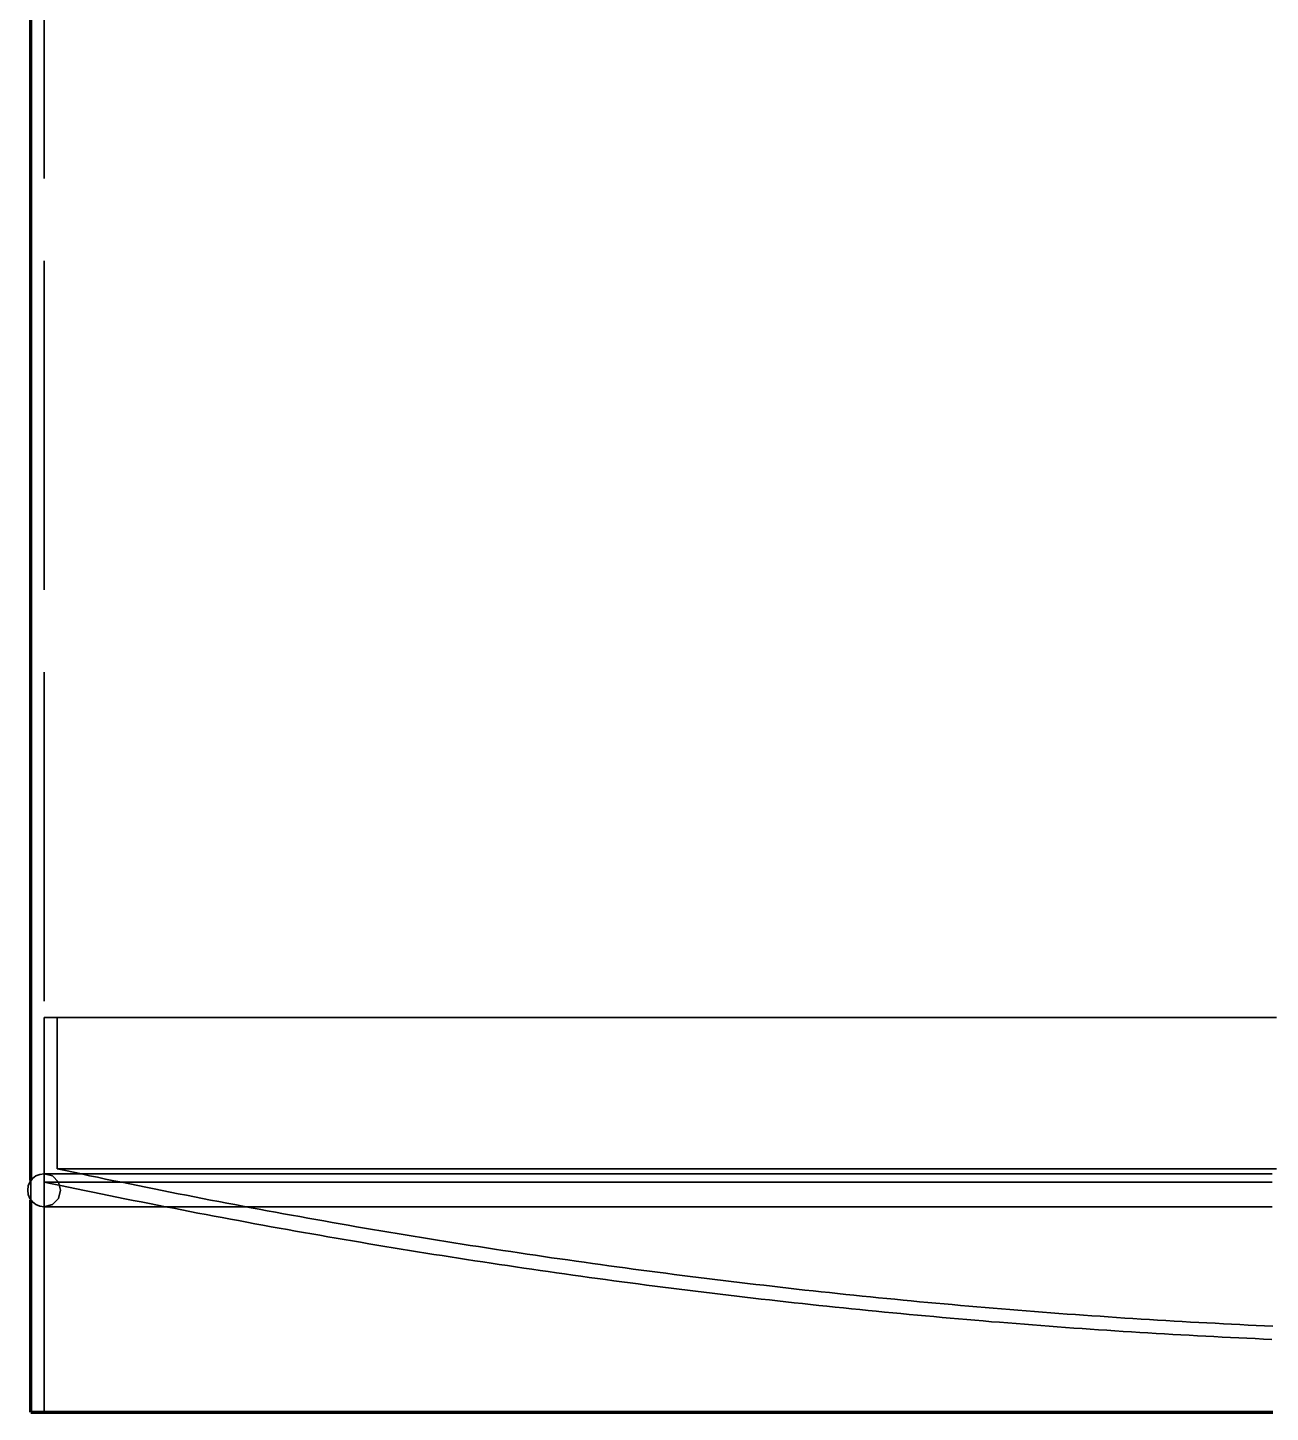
# Model space of a CAD drawing. Header units: millimetres. Extents: x 0 to 2208, y 0 to 420.
# Drawn here: x 169.79 to 184.89, y 123.34 to 140.17 of the extents above; entities that cross this region are included whole.
import ezdxf

# ---------------------------------------------------------------- set-up
doc = ezdxf.new("R2010")
doc.units = ezdxf.units.MM
doc.linetypes.add('IRAM-E-TRAZOS', pattern=[5, 4, -1])
doc.layers.add('01-VISIBLE', color=7, linetype='CONTINUOUS', lineweight=70)
doc.layers.add('02-OCULTA', color=4, linetype='IRAM-E-TRAZOS', lineweight=35)

msp = doc.modelspace()

# ---------------------------------------------------------------- linework, layer by layer
at = {"layer": '01-VISIBLE'}
for p, q in [((169.827, 126.155), (169.827, 149.985)), ((169.827, 123.335), (169.827, 125.915))]:
    msp.add_line(p, q, dxfattribs=at)
msp.add_lwpolyline([(169.827, 123.335), (169.927, 123.335), (170.027, 123.335), (170.127, 123.335), (170.227, 123.335), (170.327, 123.335), (170.427, 123.335), (170.527, 123.335), (170.627, 123.335), (170.727, 123.335), (170.827, 123.335), (170.927, 123.335), (171.027, 123.335), (171.127, 123.335), (171.227, 123.335), (171.327, 123.335), (171.427, 123.335), (171.527, 123.335), (171.627, 123.335), (171.727, 123.335), (171.827, 123.335), (171.927, 123.335), (172.027, 123.335), (172.127, 123.335), (172.227, 123.335), (172.327, 123.335), (172.427, 123.335), (172.527, 123.335), (172.627, 123.335), (172.727, 123.335), (172.827, 123.335), (172.927, 123.335), (173.027, 123.335), (173.127, 123.335), (173.227, 123.335), (173.327, 123.335), (173.427, 123.335), (173.527, 123.335), (173.627, 123.335), (173.727, 123.335), (173.827, 123.335), (173.927, 123.335), (174.027, 123.335), (174.127, 123.335), (174.227, 123.335), (174.327, 123.335), (174.427, 123.335), (174.527, 123.335), (174.627, 123.335), (174.727, 123.335), (174.827, 123.335), (174.927, 123.335), (175.027, 123.335), (175.127, 123.335), (175.227, 123.335), (175.327, 123.335), (175.427, 123.335), (175.527, 123.335), (175.627, 123.335), (175.727, 123.335), (175.827, 123.335), (175.927, 123.335), (176.027, 123.335), (176.127, 123.335), (176.227, 123.335), (176.327, 123.335), (176.427, 123.335), (176.527, 123.335), (176.627, 123.335), (176.727, 123.335), (176.827, 123.335), (176.927, 123.335), (177.027, 123.335), (177.127, 123.335), (177.227, 123.335), (177.327, 123.335), (177.427, 123.335), (177.527, 123.335), (177.627, 123.335), (177.727, 123.335), (177.827, 123.335), (177.927, 123.335), (178.027, 123.335), (178.127, 123.335), (178.227, 123.335), (178.327, 123.335), (178.427, 123.335), (178.527, 123.335), (178.627, 123.335), (178.727, 123.335), (178.827, 123.335), (178.927, 123.335), (179.027, 123.335), (179.127, 123.335), (179.227, 123.335), (179.327, 123.335), (179.427, 123.335), (179.527, 123.335), (179.627, 123.335), (179.727, 123.335), (179.827, 123.335), (179.927, 123.335), (180.027, 123.335), (180.127, 123.335), (180.227, 123.335), (180.327, 123.335), (180.427, 123.335), (180.527, 123.335), (180.627, 123.335), (180.727, 123.335), (180.827, 123.335), (180.927, 123.335), (181.027, 123.335), (181.127, 123.335), (181.227, 123.335), (181.327, 123.335), (181.427, 123.335), (181.527, 123.335), (181.627, 123.335), (181.727, 123.335), (181.827, 123.335), (181.927, 123.335), (182.027, 123.335), (182.127, 123.335), (182.227, 123.335), (182.327, 123.335), (182.427, 123.335), (182.527, 123.335), (182.627, 123.335), (182.727, 123.335), (182.827, 123.335), (182.927, 123.335), (183.027, 123.335), (183.127, 123.335), (183.227, 123.335), (183.327, 123.335), (183.427, 123.335), (183.527, 123.335), (183.627, 123.335), (183.727, 123.335), (183.827, 123.335), (183.927, 123.335), (184.027, 123.335), (184.127, 123.335), (184.227, 123.335), (184.327, 123.335), (184.427, 123.335), (184.527, 123.335), (184.627, 123.335), (184.727, 123.335), (184.827, 123.335), (184.927, 123.335)], dxfattribs=at)
at = {"layer": '02-OCULTA'}
for p, q in [((169.987, 123.335), (169.987, 217.535)), ((169.987, 126.135), (169.987, 128.135)), ((170.147, 128.135), (170.147, 126.295)), ((169.827, 125.915), (169.827, 126.155))]:
    msp.add_line(p, q, dxfattribs=at)
for points in [[(184.919, 128.135), (184.818, 128.135), (184.718, 128.135), (184.618, 128.135), (184.518, 128.135), (184.418, 128.135), (184.317, 128.135), (184.217, 128.135), (184.117, 128.135), (184.017, 128.135), (183.917, 128.135), (183.816, 128.135), (183.716, 128.135), (183.616, 128.135), (183.516, 128.135), (183.416, 128.135), (183.315, 128.135), (183.215, 128.135), (183.115, 128.135), (183.015, 128.135), (182.914, 128.135), (182.814, 128.135), (182.714, 128.135), (182.614, 128.135), (182.514, 128.135), (182.413, 128.135), (182.313, 128.135), (182.213, 128.135), (182.113, 128.135), (182.013, 128.135), (181.912, 128.135), (181.812, 128.135), (181.712, 128.135), (181.612, 128.135), (181.511, 128.135), (181.411, 128.135), (181.311, 128.135), (181.211, 128.135), (181.111, 128.135), (181.01, 128.135), (180.91, 128.135), (180.81, 128.135), (180.71, 128.135), (180.61, 128.135), (180.509, 128.135), (180.409, 128.135), (180.309, 128.135), (180.209, 128.135), (180.108, 128.135), (180.008, 128.135), (179.908, 128.135), (179.808, 128.135), (179.708, 128.135), (179.607, 128.135), (179.507, 128.135), (179.407, 128.135), (179.307, 128.135), (179.207, 128.135), (179.106, 128.135), (179.006, 128.135), (178.906, 128.135), (178.806, 128.135), (178.706, 128.135), (178.605, 128.135), (178.505, 128.135), (178.405, 128.135), (178.305, 128.135), (178.204, 128.135), (178.104, 128.135), (178.004, 128.135), (177.904, 128.135), (177.804, 128.135), (177.703, 128.135), (177.603, 128.135), (177.503, 128.135), (177.403, 128.135), (177.303, 128.135), (177.202, 128.135), (177.102, 128.135), (177.002, 128.135), (176.902, 128.135), (176.801, 128.135), (176.701, 128.135), (176.601, 128.135), (176.501, 128.135), (176.401, 128.135), (176.3, 128.135), (176.2, 128.135), (176.1, 128.135), (176, 128.135), (175.9, 128.135), (175.799, 128.135), (175.699, 128.135), (175.599, 128.135), (175.499, 128.135), (175.398, 128.135), (175.298, 128.135), (175.198, 128.135), (175.098, 128.135), (174.998, 128.135), (174.897, 128.135), (174.797, 128.135), (174.697, 128.135), (174.597, 128.135), (174.497, 128.135), (174.396, 128.135), (174.296, 128.135), (174.196, 128.135), (174.096, 128.135), (173.996, 128.135), (173.895, 128.135), (173.795, 128.135), (173.695, 128.135), (173.595, 128.135), (173.494, 128.135), (173.394, 128.135), (173.294, 128.135), (173.194, 128.135), (173.094, 128.135), (172.993, 128.135), (172.893, 128.135), (172.793, 128.135), (172.693, 128.135), (172.593, 128.135), (172.492, 128.135), (172.392, 128.135), (172.292, 128.135), (172.192, 128.135), (172.091, 128.135), (171.991, 128.135), (171.891, 128.135), (171.791, 128.135), (171.691, 128.135), (171.59, 128.135), (171.49, 128.135), (171.39, 128.135), (171.29, 128.135), (171.19, 128.135), (171.089, 128.135), (170.989, 128.135), (170.889, 128.135), (170.789, 128.135), (170.688, 128.135), (170.588, 128.135), (170.488, 128.135), (170.388, 128.135), (170.288, 128.135), (170.187, 128.135), (170.087, 128.135), (169.987, 128.135)], [(169.987, 128.135), (170.087, 128.135), (170.187, 128.135), (170.288, 128.135), (170.388, 128.135), (170.488, 128.135), (170.588, 128.135), (170.688, 128.135), (170.789, 128.135), (170.889, 128.135), (170.989, 128.135), (171.089, 128.135), (171.19, 128.135), (171.29, 128.135), (171.39, 128.135), (171.49, 128.135), (171.59, 128.135), (171.691, 128.135), (171.791, 128.135), (171.891, 128.135), (171.991, 128.135), (172.091, 128.135), (172.192, 128.135), (172.292, 128.135), (172.392, 128.135), (172.492, 128.135), (172.593, 128.135), (172.693, 128.135), (172.793, 128.135), (172.893, 128.135), (172.993, 128.135), (173.094, 128.135), (173.194, 128.135), (173.294, 128.135), (173.394, 128.135), (173.494, 128.135), (173.595, 128.135), (173.695, 128.135), (173.795, 128.135), (173.895, 128.135), (173.996, 128.135), (174.096, 128.135), (174.196, 128.135), (174.296, 128.135), (174.396, 128.135), (174.497, 128.135), (174.597, 128.135), (174.697, 128.135), (174.797, 128.135), (174.897, 128.135), (174.998, 128.135), (175.098, 128.135), (175.198, 128.135), (175.298, 128.135), (175.398, 128.135), (175.499, 128.135), (175.599, 128.135), (175.699, 128.135), (175.799, 128.135), (175.9, 128.135), (176, 128.135), (176.1, 128.135), (176.2, 128.135), (176.3, 128.135), (176.401, 128.135), (176.501, 128.135), (176.601, 128.135), (176.701, 128.135), (176.801, 128.135), (176.902, 128.135), (177.002, 128.135), (177.102, 128.135), (177.202, 128.135), (177.303, 128.135), (177.403, 128.135), (177.503, 128.135), (177.603, 128.135), (177.703, 128.135), (177.804, 128.135), (177.904, 128.135), (178.004, 128.135), (178.104, 128.135), (178.204, 128.135), (178.305, 128.135), (178.405, 128.135), (178.505, 128.135), (178.605, 128.135), (178.706, 128.135), (178.806, 128.135), (178.906, 128.135), (179.006, 128.135), (179.106, 128.135), (179.207, 128.135), (179.307, 128.135), (179.407, 128.135), (179.507, 128.135), (179.607, 128.135), (179.708, 128.135), (179.808, 128.135), (179.908, 128.135), (180.008, 128.135), (180.108, 128.135), (180.209, 128.135), (180.309, 128.135), (180.409, 128.135), (180.509, 128.135), (180.61, 128.135), (180.71, 128.135), (180.81, 128.135), (180.91, 128.135), (181.01, 128.135), (181.111, 128.135), (181.211, 128.135), (181.311, 128.135), (181.411, 128.135), (181.511, 128.135), (181.612, 128.135), (181.712, 128.135), (181.812, 128.135), (181.912, 128.135), (182.013, 128.135), (182.113, 128.135), (182.213, 128.135), (182.313, 128.135), (182.413, 128.135), (182.514, 128.135), (182.614, 128.135), (182.714, 128.135), (182.814, 128.135), (182.914, 128.135), (183.015, 128.135), (183.115, 128.135), (183.215, 128.135), (183.315, 128.135), (183.416, 128.135), (183.516, 128.135), (183.616, 128.135), (183.716, 128.135), (183.816, 128.135), (183.917, 128.135), (184.017, 128.135), (184.117, 128.135), (184.217, 128.135), (184.317, 128.135), (184.418, 128.135), (184.518, 128.135), (184.618, 128.135), (184.718, 128.135), (184.818, 128.135), (184.919, 128.135)], [(184.91, 128.135), (184.81, 128.135), (184.709, 128.135), (184.609, 128.135), (184.509, 128.135), (184.408, 128.135), (184.308, 128.135), (184.207, 128.135), (184.107, 128.135), (184.006, 128.135), (183.906, 128.135), (183.805, 128.135), (183.705, 128.135), (183.605, 128.135), (183.504, 128.135), (183.404, 128.135), (183.303, 128.135), (183.203, 128.135), (183.102, 128.135), (183.002, 128.135), (182.902, 128.135), (182.801, 128.135), (182.701, 128.135), (182.6, 128.135), (182.5, 128.135), (182.399, 128.135), (182.299, 128.135), (182.199, 128.135), (182.098, 128.135), (181.998, 128.135), (181.897, 128.135), (181.797, 128.135), (181.696, 128.135), (181.596, 128.135), (181.496, 128.135), (181.395, 128.135), (181.295, 128.135), (181.194, 128.135), (181.094, 128.135), (180.993, 128.135), (180.893, 128.135), (180.793, 128.135), (180.692, 128.135), (180.592, 128.135), (180.491, 128.135), (180.391, 128.135), (180.29, 128.135), (180.19, 128.135), (180.09, 128.135), (179.989, 128.135), (179.889, 128.135), (179.788, 128.135), (179.688, 128.135), (179.587, 128.135), (179.487, 128.135), (179.387, 128.135), (179.286, 128.135), (179.186, 128.135), (179.085, 128.135), (178.985, 128.135), (178.884, 128.135), (178.784, 128.135), (178.684, 128.135), (178.583, 128.135), (178.483, 128.135), (178.382, 128.135), (178.282, 128.135), (178.181, 128.135), (178.081, 128.135), (177.981, 128.135), (177.88, 128.135), (177.78, 128.135), (177.679, 128.135), (177.579, 128.135), (177.478, 128.135), (177.378, 128.135), (177.278, 128.135), (177.177, 128.135), (177.077, 128.135), (176.976, 128.135), (176.876, 128.135), (176.775, 128.135), (176.675, 128.135), (176.575, 128.135), (176.474, 128.135), (176.374, 128.135), (176.273, 128.135), (176.173, 128.135), (176.072, 128.135), (175.972, 128.135), (175.872, 128.135), (175.771, 128.135), (175.671, 128.135), (175.57, 128.135), (175.47, 128.135), (175.369, 128.135), (175.269, 128.135), (175.169, 128.135), (175.068, 128.135), (174.968, 128.135), (174.867, 128.135), (174.767, 128.135), (174.666, 128.135), (174.566, 128.135), (174.465, 128.135), (174.365, 128.135), (174.265, 128.135), (174.164, 128.135), (174.064, 128.135), (173.963, 128.135), (173.863, 128.135), (173.762, 128.135), (173.662, 128.135), (173.562, 128.135), (173.461, 128.135), (173.361, 128.135), (173.26, 128.135), (173.16, 128.135), (173.059, 128.135), (172.959, 128.135), (172.859, 128.135), (172.758, 128.135), (172.658, 128.135), (172.557, 128.135), (172.457, 128.135), (172.356, 128.135), (172.256, 128.135), (172.156, 128.135), (172.055, 128.135), (171.955, 128.135), (171.854, 128.135), (171.754, 128.135), (171.653, 128.135), (171.553, 128.135), (171.453, 128.135), (171.352, 128.135), (171.252, 128.135), (171.151, 128.135), (171.051, 128.135), (170.95, 128.135), (170.85, 128.135), (170.75, 128.135), (170.649, 128.135), (170.549, 128.135), (170.448, 128.135), (170.348, 128.135), (170.247, 128.135), (170.147, 128.135)], [(170.147, 128.135), (170.247, 128.135), (170.347, 128.135), (170.447, 128.135), (170.548, 128.135), (170.648, 128.135), (170.748, 128.135), (170.848, 128.135), (170.948, 128.135), (171.048, 128.135), (171.149, 128.135), (171.249, 128.135), (171.349, 128.135), (171.449, 128.135), (171.549, 128.135), (171.649, 128.135), (171.75, 128.135), (171.85, 128.135), (171.95, 128.135), (172.05, 128.135), (172.15, 128.135), (172.25, 128.135), (172.351, 128.135), (172.451, 128.135), (172.551, 128.135), (172.651, 128.135), (172.751, 128.135), (172.851, 128.135), (172.952, 128.135), (173.052, 128.135), (173.152, 128.135), (173.252, 128.135), (173.352, 128.135), (173.452, 128.135), (173.552, 128.135), (173.653, 128.135), (173.753, 128.135), (173.853, 128.135), (173.953, 128.135), (174.053, 128.135), (174.153, 128.135), (174.254, 128.135), (174.354, 128.135), (174.454, 128.135), (174.554, 128.135), (174.654, 128.135), (174.754, 128.135), (174.855, 128.135), (174.955, 128.135), (175.055, 128.135), (175.155, 128.135), (175.255, 128.135), (175.355, 128.135), (175.456, 128.135), (175.556, 128.135), (175.656, 128.135), (175.756, 128.135), (175.856, 128.135), (175.956, 128.135), (176.056, 128.135), (176.157, 128.135), (176.257, 128.135), (176.357, 128.135), (176.457, 128.135), (176.557, 128.135), (176.657, 128.135), (176.758, 128.135), (176.858, 128.135), (176.958, 128.135), (177.058, 128.135), (177.158, 128.135), (177.258, 128.135), (177.359, 128.135), (177.459, 128.135), (177.559, 128.135), (177.659, 128.135), (177.759, 128.135), (177.859, 128.135), (177.96, 128.135), (178.06, 128.135), (178.16, 128.135), (178.26, 128.135), (178.36, 128.135), (178.46, 128.135), (178.561, 128.135), (178.661, 128.135), (178.761, 128.135), (178.861, 128.135), (178.961, 128.135), (179.061, 128.135), (179.161, 128.135), (179.262, 128.135), (179.362, 128.135), (179.462, 128.135), (179.562, 128.135), (179.662, 128.135), (179.762, 128.135), (179.863, 128.135), (179.963, 128.135), (180.063, 128.135), (180.163, 128.135), (180.263, 128.135), (180.363, 128.135), (180.464, 128.135), (180.564, 128.135), (180.664, 128.135), (180.764, 128.135), (180.864, 128.135), (180.964, 128.135), (181.065, 128.135), (181.165, 128.135), (181.265, 128.135), (181.365, 128.135), (181.465, 128.135), (181.565, 128.135), (181.665, 128.135), (181.766, 128.135), (181.866, 128.135), (181.966, 128.135), (182.066, 128.135), (182.166, 128.135), (182.266, 128.135), (182.367, 128.135), (182.467, 128.135), (182.567, 128.135), (182.667, 128.135), (182.767, 128.135), (182.867, 128.135), (182.968, 128.135), (183.068, 128.135), (183.168, 128.135), (183.268, 128.135), (183.368, 128.135), (183.468, 128.135), (183.569, 128.135), (183.669, 128.135), (183.769, 128.135), (183.869, 128.135), (183.969, 128.135), (184.069, 128.135), (184.17, 128.135), (184.27, 128.135), (184.37, 128.135), (184.47, 128.135), (184.57, 128.135), (184.67, 128.135), (184.77, 128.135), (184.871, 128.135), (184.971, 128.135)], [(184.91, 126.295), (184.81, 126.295), (184.709, 126.295), (184.609, 126.295), (184.509, 126.295), (184.408, 126.295), (184.308, 126.295), (184.207, 126.295), (184.107, 126.295), (184.006, 126.295), (183.906, 126.295), (183.805, 126.295), (183.705, 126.295), (183.605, 126.295), (183.504, 126.295), (183.404, 126.295), (183.303, 126.295), (183.203, 126.295), (183.102, 126.295), (183.002, 126.295), (182.902, 126.295), (182.801, 126.295), (182.701, 126.295), (182.6, 126.295), (182.5, 126.295), (182.399, 126.295), (182.299, 126.295), (182.199, 126.295), (182.098, 126.295), (181.998, 126.295), (181.897, 126.295), (181.797, 126.295), (181.696, 126.295), (181.596, 126.295), (181.496, 126.295), (181.395, 126.295), (181.295, 126.295), (181.194, 126.295), (181.094, 126.295), (180.993, 126.295), (180.893, 126.295), (180.793, 126.295), (180.692, 126.295), (180.592, 126.295), (180.491, 126.295), (180.391, 126.295), (180.29, 126.295), (180.19, 126.295), (180.09, 126.295), (179.989, 126.295), (179.889, 126.295), (179.788, 126.295), (179.688, 126.295), (179.587, 126.295), (179.487, 126.295), (179.387, 126.295), (179.286, 126.295), (179.186, 126.295), (179.085, 126.295), (178.985, 126.295), (178.884, 126.295), (178.784, 126.295), (178.684, 126.295), (178.583, 126.295), (178.483, 126.295), (178.382, 126.295), (178.282, 126.295), (178.181, 126.295), (178.081, 126.295), (177.981, 126.295), (177.88, 126.295), (177.78, 126.295), (177.679, 126.295), (177.579, 126.295), (177.478, 126.295), (177.378, 126.295), (177.278, 126.295), (177.177, 126.295), (177.077, 126.295), (176.976, 126.295), (176.876, 126.295), (176.775, 126.295), (176.675, 126.295), (176.575, 126.295), (176.474, 126.295), (176.374, 126.295), (176.273, 126.295), (176.173, 126.295), (176.072, 126.295), (175.972, 126.295), (175.872, 126.295), (175.771, 126.295), (175.671, 126.295), (175.57, 126.295), (175.47, 126.295), (175.369, 126.295), (175.269, 126.295), (175.169, 126.295), (175.068, 126.295), (174.968, 126.295), (174.867, 126.295), (174.767, 126.295), (174.666, 126.295), (174.566, 126.295), (174.465, 126.295), (174.365, 126.295), (174.265, 126.295), (174.164, 126.295), (174.064, 126.295), (173.963, 126.295), (173.863, 126.295), (173.762, 126.295), (173.662, 126.295), (173.562, 126.295), (173.461, 126.295), (173.361, 126.295), (173.26, 126.295), (173.16, 126.295), (173.059, 126.295), (172.959, 126.295), (172.859, 126.295), (172.758, 126.295), (172.658, 126.295), (172.557, 126.295), (172.457, 126.295), (172.356, 126.295), (172.256, 126.295), (172.156, 126.295), (172.055, 126.295), (171.955, 126.295), (171.854, 126.295), (171.754, 126.295), (171.653, 126.295), (171.553, 126.295), (171.453, 126.295), (171.352, 126.295), (171.252, 126.295), (171.151, 126.295), (171.051, 126.295), (170.95, 126.295), (170.85, 126.295), (170.75, 126.295), (170.649, 126.295), (170.549, 126.295), (170.448, 126.295), (170.348, 126.295), (170.247, 126.295), (170.147, 126.295)], [(170.147, 126.295), (170.247, 126.295), (170.347, 126.295), (170.447, 126.295), (170.548, 126.295), (170.648, 126.295), (170.748, 126.295), (170.848, 126.295), (170.948, 126.295), (171.048, 126.295), (171.149, 126.295), (171.249, 126.295), (171.349, 126.295), (171.449, 126.295), (171.549, 126.295), (171.649, 126.295), (171.75, 126.295), (171.85, 126.295), (171.95, 126.295), (172.05, 126.295), (172.15, 126.295), (172.25, 126.295), (172.351, 126.295), (172.451, 126.295), (172.551, 126.295), (172.651, 126.295), (172.751, 126.295), (172.851, 126.295), (172.952, 126.295), (173.052, 126.295), (173.152, 126.295), (173.252, 126.295), (173.352, 126.295), (173.452, 126.295), (173.552, 126.295), (173.653, 126.295), (173.753, 126.295), (173.853, 126.295), (173.953, 126.295), (174.053, 126.295), (174.153, 126.295), (174.254, 126.295), (174.354, 126.295), (174.454, 126.295), (174.554, 126.295), (174.654, 126.295), (174.754, 126.295), (174.855, 126.295), (174.955, 126.295), (175.055, 126.295), (175.155, 126.295), (175.255, 126.295), (175.355, 126.295), (175.456, 126.295), (175.556, 126.295), (175.656, 126.295), (175.756, 126.295), (175.856, 126.295), (175.956, 126.295), (176.056, 126.295), (176.157, 126.295), (176.257, 126.295), (176.357, 126.295), (176.457, 126.295), (176.557, 126.295), (176.657, 126.295), (176.758, 126.295), (176.858, 126.295), (176.958, 126.295), (177.058, 126.295), (177.158, 126.295), (177.258, 126.295), (177.359, 126.295), (177.459, 126.295), (177.559, 126.295), (177.659, 126.295), (177.759, 126.295), (177.859, 126.295), (177.96, 126.295), (178.06, 126.295), (178.16, 126.295), (178.26, 126.295), (178.36, 126.295), (178.46, 126.295), (178.561, 126.295), (178.661, 126.295), (178.761, 126.295), (178.861, 126.295), (178.961, 126.295), (179.061, 126.295), (179.161, 126.295), (179.262, 126.295), (179.362, 126.295), (179.462, 126.295), (179.562, 126.295), (179.662, 126.295), (179.762, 126.295), (179.863, 126.295), (179.963, 126.295), (180.063, 126.295), (180.163, 126.295), (180.263, 126.295), (180.363, 126.295), (180.464, 126.295), (180.564, 126.295), (180.664, 126.295), (180.764, 126.295), (180.864, 126.295), (180.964, 126.295), (181.065, 126.295), (181.165, 126.295), (181.265, 126.295), (181.365, 126.295), (181.465, 126.295), (181.565, 126.295), (181.665, 126.295), (181.766, 126.295), (181.866, 126.295), (181.966, 126.295), (182.066, 126.295), (182.166, 126.295), (182.266, 126.295), (182.367, 126.295), (182.467, 126.295), (182.567, 126.295), (182.667, 126.295), (182.767, 126.295), (182.867, 126.295), (182.968, 126.295), (183.068, 126.295), (183.168, 126.295), (183.268, 126.295), (183.368, 126.295), (183.468, 126.295), (183.569, 126.295), (183.669, 126.295), (183.769, 126.295), (183.869, 126.295), (183.969, 126.295), (184.069, 126.295), (184.17, 126.295), (184.27, 126.295), (184.37, 126.295), (184.47, 126.295), (184.57, 126.295), (184.67, 126.295), (184.77, 126.295), (184.871, 126.295), (184.971, 126.295)], [(170.147, 126.295), (170.245, 126.274), (170.343, 126.253), (170.441, 126.233), (170.539, 126.212), (170.637, 126.192), (170.735, 126.171), (170.833, 126.151), (170.931, 126.131), (171.029, 126.111), (171.127, 126.091), (171.225, 126.071), (171.323, 126.051), (171.422, 126.031), (171.52, 126.012), (171.618, 125.993), (171.716, 125.973), (171.814, 125.954), (171.913, 125.935), (172.011, 125.916), (172.109, 125.897), (172.208, 125.878), (172.306, 125.86), (172.404, 125.841), (172.503, 125.822), (172.601, 125.804), (172.7, 125.786), (172.798, 125.768), (172.897, 125.75), (172.995, 125.732), (173.094, 125.714), (173.192, 125.696), (173.291, 125.679), (173.389, 125.661), (173.488, 125.644), (173.586, 125.626), (173.685, 125.609), (173.784, 125.592), (173.882, 125.575), (173.981, 125.558), (174.08, 125.542), (174.179, 125.525), (174.277, 125.508), (174.376, 125.492), (174.475, 125.476), (174.574, 125.46), (174.672, 125.443), (174.771, 125.427), (174.87, 125.412), (174.969, 125.396), (175.068, 125.38), (175.167, 125.365), (175.266, 125.349), (175.365, 125.334), (175.464, 125.319), (175.563, 125.304), (175.662, 125.289), (175.761, 125.274), (175.86, 125.259), (175.959, 125.244), (176.058, 125.23), (176.157, 125.215), (176.256, 125.201), (176.355, 125.187), (176.454, 125.173), (176.553, 125.159), (176.652, 125.145), (176.751, 125.131), (176.851, 125.117), (176.95, 125.104), (177.049, 125.09), (177.148, 125.077), (177.247, 125.064), (177.347, 125.051), (177.446, 125.037), (177.545, 125.025), (177.645, 125.012), (177.744, 124.999), (177.843, 124.987), (177.943, 124.974), (178.042, 124.962), (178.141, 124.95), (178.241, 124.937), (178.34, 124.925), (178.439, 124.914), (178.539, 124.902), (178.638, 124.89), (178.738, 124.879), (178.837, 124.867), (178.937, 124.856), (179.036, 124.845), (179.136, 124.833), (179.235, 124.822), (179.335, 124.812), (179.434, 124.801), (179.534, 124.79), (179.633, 124.78), (179.733, 124.769), (179.832, 124.759), (179.932, 124.749), (180.032, 124.738), (180.131, 124.728), (180.231, 124.719), (180.331, 124.709), (180.43, 124.699), (180.53, 124.69), (180.63, 124.68), (180.729, 124.671), (180.829, 124.662), (180.929, 124.653), (181.028, 124.644), (181.128, 124.635), (181.228, 124.626), (181.328, 124.617), (181.427, 124.609), (181.527, 124.601), (181.627, 124.592), (181.727, 124.584), (181.826, 124.576), (181.926, 124.568), (182.026, 124.56), (182.126, 124.552), (182.226, 124.545), (182.325, 124.537), (182.425, 124.53), (182.525, 124.523), (182.625, 124.516), (182.725, 124.509), (182.825, 124.502), (182.925, 124.495), (183.025, 124.488), (183.124, 124.481), (183.224, 124.475), (183.324, 124.469), (183.424, 124.462), (183.524, 124.456), (183.624, 124.45), (183.724, 124.444), (183.824, 124.439), (183.924, 124.433), (184.024, 124.427), (184.124, 124.422), (184.224, 124.417), (184.324, 124.411), (184.424, 124.406), (184.524, 124.401), (184.624, 124.396), (184.724, 124.392), (184.824, 124.387), (184.924, 124.382)], [(169.987, 126.235), (169.935, 126.228), (169.887, 126.208), (169.846, 126.177), (169.814, 126.135), (169.794, 126.087), (169.787, 126.035)], [(184.919, 126.235), (184.818, 126.235), (184.718, 126.235), (184.618, 126.235), (184.518, 126.235), (184.418, 126.235), (184.317, 126.235), (184.217, 126.235), (184.117, 126.235), (184.017, 126.235), (183.917, 126.235), (183.816, 126.235), (183.716, 126.235), (183.616, 126.235), (183.516, 126.235), (183.416, 126.235), (183.315, 126.235), (183.215, 126.235), (183.115, 126.235), (183.015, 126.235), (182.914, 126.235), (182.814, 126.235), (182.714, 126.235), (182.614, 126.235), (182.514, 126.235), (182.413, 126.235), (182.313, 126.235), (182.213, 126.235), (182.113, 126.235), (182.013, 126.235), (181.912, 126.235), (181.812, 126.235), (181.712, 126.235), (181.612, 126.235), (181.511, 126.235), (181.411, 126.235), (181.311, 126.235), (181.211, 126.235), (181.111, 126.235), (181.01, 126.235), (180.91, 126.235), (180.81, 126.235), (180.71, 126.235), (180.61, 126.235), (180.509, 126.235), (180.409, 126.235), (180.309, 126.235), (180.209, 126.235), (180.108, 126.235), (180.008, 126.235), (179.908, 126.235), (179.808, 126.235), (179.708, 126.235), (179.607, 126.235), (179.507, 126.235), (179.407, 126.235), (179.307, 126.235), (179.207, 126.235), (179.106, 126.235), (179.006, 126.235), (178.906, 126.235), (178.806, 126.235), (178.706, 126.235), (178.605, 126.235), (178.505, 126.235), (178.405, 126.235), (178.305, 126.235), (178.204, 126.235), (178.104, 126.235), (178.004, 126.235), (177.904, 126.235), (177.804, 126.235), (177.703, 126.235), (177.603, 126.235), (177.503, 126.235), (177.403, 126.235), (177.303, 126.235), (177.202, 126.235), (177.102, 126.235), (177.002, 126.235), (176.902, 126.235), (176.801, 126.235), (176.701, 126.235), (176.601, 126.235), (176.501, 126.235), (176.401, 126.235), (176.3, 126.235), (176.2, 126.235), (176.1, 126.235), (176, 126.235), (175.9, 126.235), (175.799, 126.235), (175.699, 126.235), (175.599, 126.235), (175.499, 126.235), (175.398, 126.235), (175.298, 126.235), (175.198, 126.235), (175.098, 126.235), (174.998, 126.235), (174.897, 126.235), (174.797, 126.235), (174.697, 126.235), (174.597, 126.235), (174.497, 126.235), (174.396, 126.235), (174.296, 126.235), (174.196, 126.235), (174.096, 126.235), (173.996, 126.235), (173.895, 126.235), (173.795, 126.235), (173.695, 126.235), (173.595, 126.235), (173.494, 126.235), (173.394, 126.235), (173.294, 126.235), (173.194, 126.235), (173.094, 126.235), (172.993, 126.235), (172.893, 126.235), (172.793, 126.235), (172.693, 126.235), (172.593, 126.235), (172.492, 126.235), (172.392, 126.235), (172.292, 126.235), (172.192, 126.235), (172.091, 126.235), (171.991, 126.235), (171.891, 126.235), (171.791, 126.235), (171.691, 126.235), (171.59, 126.235), (171.49, 126.235), (171.39, 126.235), (171.29, 126.235), (171.19, 126.235), (171.089, 126.235), (170.989, 126.235), (170.889, 126.235), (170.789, 126.235), (170.688, 126.235), (170.588, 126.235), (170.488, 126.235), (170.388, 126.235), (170.288, 126.235), (170.187, 126.235), (170.087, 126.235), (169.987, 126.235)], [(184.919, 126.235), (184.818, 126.235), (184.718, 126.235), (184.618, 126.235), (184.518, 126.235), (184.418, 126.235), (184.317, 126.235), (184.217, 126.235), (184.117, 126.235), (184.017, 126.235), (183.917, 126.235), (183.816, 126.235), (183.716, 126.235), (183.616, 126.235), (183.516, 126.235), (183.416, 126.235), (183.315, 126.235), (183.215, 126.235), (183.115, 126.235), (183.015, 126.235), (182.914, 126.235), (182.814, 126.235), (182.714, 126.235), (182.614, 126.235), (182.514, 126.235), (182.413, 126.235), (182.313, 126.235), (182.213, 126.235), (182.113, 126.235), (182.013, 126.235), (181.912, 126.235), (181.812, 126.235), (181.712, 126.235), (181.612, 126.235), (181.511, 126.235), (181.411, 126.235), (181.311, 126.235), (181.211, 126.235), (181.111, 126.235), (181.01, 126.235), (180.91, 126.235), (180.81, 126.235), (180.71, 126.235), (180.61, 126.235), (180.509, 126.235), (180.409, 126.235), (180.309, 126.235), (180.209, 126.235), (180.108, 126.235), (180.008, 126.235), (179.908, 126.235), (179.808, 126.235), (179.708, 126.235), (179.607, 126.235), (179.507, 126.235), (179.407, 126.235), (179.307, 126.235), (179.207, 126.235), (179.106, 126.235), (179.006, 126.235), (178.906, 126.235), (178.806, 126.235), (178.706, 126.235), (178.605, 126.235), (178.505, 126.235), (178.405, 126.235), (178.305, 126.235), (178.204, 126.235), (178.104, 126.235), (178.004, 126.235), (177.904, 126.235), (177.804, 126.235), (177.703, 126.235), (177.603, 126.235), (177.503, 126.235), (177.403, 126.235), (177.303, 126.235), (177.202, 126.235), (177.102, 126.235), (177.002, 126.235), (176.902, 126.235), (176.801, 126.235), (176.701, 126.235), (176.601, 126.235), (176.501, 126.235), (176.401, 126.235), (176.3, 126.235), (176.2, 126.235), (176.1, 126.235), (176, 126.235), (175.9, 126.235), (175.799, 126.235), (175.699, 126.235), (175.599, 126.235), (175.499, 126.235), (175.398, 126.235), (175.298, 126.235), (175.198, 126.235), (175.098, 126.235), (174.998, 126.235), (174.897, 126.235), (174.797, 126.235), (174.697, 126.235), (174.597, 126.235), (174.497, 126.235), (174.396, 126.235), (174.296, 126.235), (174.196, 126.235), (174.096, 126.235), (173.996, 126.235), (173.895, 126.235), (173.795, 126.235), (173.695, 126.235), (173.595, 126.235), (173.494, 126.235), (173.394, 126.235), (173.294, 126.235), (173.194, 126.235), (173.094, 126.235), (172.993, 126.235), (172.893, 126.235), (172.793, 126.235), (172.693, 126.235), (172.593, 126.235), (172.492, 126.235), (172.392, 126.235), (172.292, 126.235), (172.192, 126.235), (172.091, 126.235), (171.991, 126.235), (171.891, 126.235), (171.791, 126.235), (171.691, 126.235), (171.59, 126.235), (171.49, 126.235), (171.39, 126.235), (171.29, 126.235), (171.19, 126.235), (171.089, 126.235), (170.989, 126.235), (170.889, 126.235), (170.789, 126.235), (170.688, 126.235), (170.588, 126.235), (170.488, 126.235), (170.388, 126.235), (170.288, 126.235), (170.187, 126.235), (170.087, 126.235), (169.987, 126.235)], [(169.987, 126.235), (170.087, 126.208), (170.16, 126.135), (170.187, 126.035), (170.16, 125.935), (170.087, 125.862), (169.987, 125.835)], [(184.919, 126.135), (184.818, 126.135), (184.718, 126.135), (184.618, 126.135), (184.518, 126.135), (184.418, 126.135), (184.317, 126.135), (184.217, 126.135), (184.117, 126.135), (184.017, 126.135), (183.917, 126.135), (183.816, 126.135), (183.716, 126.135), (183.616, 126.135), (183.516, 126.135), (183.416, 126.135), (183.315, 126.135), (183.215, 126.135), (183.115, 126.135), (183.015, 126.135), (182.914, 126.135), (182.814, 126.135), (182.714, 126.135), (182.614, 126.135), (182.514, 126.135), (182.413, 126.135), (182.313, 126.135), (182.213, 126.135), (182.113, 126.135), (182.013, 126.135), (181.912, 126.135), (181.812, 126.135), (181.712, 126.135), (181.612, 126.135), (181.511, 126.135), (181.411, 126.135), (181.311, 126.135), (181.211, 126.135), (181.111, 126.135), (181.01, 126.135), (180.91, 126.135), (180.81, 126.135), (180.71, 126.135), (180.61, 126.135), (180.509, 126.135), (180.409, 126.135), (180.309, 126.135), (180.209, 126.135), (180.108, 126.135), (180.008, 126.135), (179.908, 126.135), (179.808, 126.135), (179.708, 126.135), (179.607, 126.135), (179.507, 126.135), (179.407, 126.135), (179.307, 126.135), (179.207, 126.135), (179.106, 126.135), (179.006, 126.135), (178.906, 126.135), (178.806, 126.135), (178.706, 126.135), (178.605, 126.135), (178.505, 126.135), (178.405, 126.135), (178.305, 126.135), (178.204, 126.135), (178.104, 126.135), (178.004, 126.135), (177.904, 126.135), (177.804, 126.135), (177.703, 126.135), (177.603, 126.135), (177.503, 126.135), (177.403, 126.135), (177.303, 126.135), (177.202, 126.135), (177.102, 126.135), (177.002, 126.135), (176.902, 126.135), (176.801, 126.135), (176.701, 126.135), (176.601, 126.135), (176.501, 126.135), (176.401, 126.135), (176.3, 126.135), (176.2, 126.135), (176.1, 126.135), (176, 126.135), (175.9, 126.135), (175.799, 126.135), (175.699, 126.135), (175.599, 126.135), (175.499, 126.135), (175.398, 126.135), (175.298, 126.135), (175.198, 126.135), (175.098, 126.135), (174.998, 126.135), (174.897, 126.135), (174.797, 126.135), (174.697, 126.135), (174.597, 126.135), (174.497, 126.135), (174.396, 126.135), (174.296, 126.135), (174.196, 126.135), (174.096, 126.135), (173.996, 126.135), (173.895, 126.135), (173.795, 126.135), (173.695, 126.135), (173.595, 126.135), (173.494, 126.135), (173.394, 126.135), (173.294, 126.135), (173.194, 126.135), (173.094, 126.135), (172.993, 126.135), (172.893, 126.135), (172.793, 126.135), (172.693, 126.135), (172.593, 126.135), (172.492, 126.135), (172.392, 126.135), (172.292, 126.135), (172.192, 126.135), (172.091, 126.135), (171.991, 126.135), (171.891, 126.135), (171.791, 126.135), (171.691, 126.135), (171.59, 126.135), (171.49, 126.135), (171.39, 126.135), (171.29, 126.135), (171.19, 126.135), (171.089, 126.135), (170.989, 126.135), (170.889, 126.135), (170.789, 126.135), (170.688, 126.135), (170.588, 126.135), (170.488, 126.135), (170.388, 126.135), (170.288, 126.135), (170.187, 126.135), (170.087, 126.135), (169.987, 126.135)], [(169.987, 126.135), (170.087, 126.135), (170.187, 126.135), (170.288, 126.135), (170.388, 126.135), (170.488, 126.135), (170.588, 126.135), (170.688, 126.135), (170.789, 126.135), (170.889, 126.135), (170.989, 126.135), (171.089, 126.135), (171.19, 126.135), (171.29, 126.135), (171.39, 126.135), (171.49, 126.135), (171.59, 126.135), (171.691, 126.135), (171.791, 126.135), (171.891, 126.135), (171.991, 126.135), (172.091, 126.135), (172.192, 126.135), (172.292, 126.135), (172.392, 126.135), (172.492, 126.135), (172.593, 126.135), (172.693, 126.135), (172.793, 126.135), (172.893, 126.135), (172.993, 126.135), (173.094, 126.135), (173.194, 126.135), (173.294, 126.135), (173.394, 126.135), (173.494, 126.135), (173.595, 126.135), (173.695, 126.135), (173.795, 126.135), (173.895, 126.135), (173.996, 126.135), (174.096, 126.135), (174.196, 126.135), (174.296, 126.135), (174.396, 126.135), (174.497, 126.135), (174.597, 126.135), (174.697, 126.135), (174.797, 126.135), (174.897, 126.135), (174.998, 126.135), (175.098, 126.135), (175.198, 126.135), (175.298, 126.135), (175.398, 126.135), (175.499, 126.135), (175.599, 126.135), (175.699, 126.135), (175.799, 126.135), (175.9, 126.135), (176, 126.135), (176.1, 126.135), (176.2, 126.135), (176.3, 126.135), (176.401, 126.135), (176.501, 126.135), (176.601, 126.135), (176.701, 126.135), (176.801, 126.135), (176.902, 126.135), (177.002, 126.135), (177.102, 126.135), (177.202, 126.135), (177.303, 126.135), (177.403, 126.135), (177.503, 126.135), (177.603, 126.135), (177.703, 126.135), (177.804, 126.135), (177.904, 126.135), (178.004, 126.135), (178.104, 126.135), (178.204, 126.135), (178.305, 126.135), (178.405, 126.135), (178.505, 126.135), (178.605, 126.135), (178.706, 126.135), (178.806, 126.135), (178.906, 126.135), (179.006, 126.135), (179.106, 126.135), (179.207, 126.135), (179.307, 126.135), (179.407, 126.135), (179.507, 126.135), (179.607, 126.135), (179.708, 126.135), (179.808, 126.135), (179.908, 126.135), (180.008, 126.135), (180.108, 126.135), (180.209, 126.135), (180.309, 126.135), (180.409, 126.135), (180.509, 126.135), (180.61, 126.135), (180.71, 126.135), (180.81, 126.135), (180.91, 126.135), (181.01, 126.135), (181.111, 126.135), (181.211, 126.135), (181.311, 126.135), (181.411, 126.135), (181.511, 126.135), (181.612, 126.135), (181.712, 126.135), (181.812, 126.135), (181.912, 126.135), (182.013, 126.135), (182.113, 126.135), (182.213, 126.135), (182.313, 126.135), (182.413, 126.135), (182.514, 126.135), (182.614, 126.135), (182.714, 126.135), (182.814, 126.135), (182.914, 126.135), (183.015, 126.135), (183.115, 126.135), (183.215, 126.135), (183.315, 126.135), (183.416, 126.135), (183.516, 126.135), (183.616, 126.135), (183.716, 126.135), (183.816, 126.135), (183.917, 126.135), (184.017, 126.135), (184.117, 126.135), (184.217, 126.135), (184.317, 126.135), (184.418, 126.135), (184.518, 126.135), (184.618, 126.135), (184.718, 126.135), (184.818, 126.135), (184.919, 126.135)], [(169.987, 126.135), (170.085, 126.114), (170.184, 126.094), (170.282, 126.073), (170.38, 126.053), (170.478, 126.032), (170.577, 126.012), (170.675, 125.992), (170.774, 125.972), (170.872, 125.952), (170.97, 125.932), (171.069, 125.912), (171.167, 125.892), (171.266, 125.873), (171.364, 125.853), (171.463, 125.834), (171.562, 125.815), (171.66, 125.796), (171.759, 125.777), (171.857, 125.758), (171.956, 125.739), (172.055, 125.72), (172.153, 125.702), (172.252, 125.683), (172.351, 125.665), (172.45, 125.646), (172.548, 125.628), (172.647, 125.61), (172.746, 125.592), (172.845, 125.574), (172.944, 125.557), (173.042, 125.539), (173.141, 125.521), (173.24, 125.504), (173.339, 125.487), (173.438, 125.469), (173.537, 125.452), (173.636, 125.435), (173.735, 125.418), (173.834, 125.402), (173.933, 125.385), (174.032, 125.368), (174.131, 125.352), (174.23, 125.336), (174.329, 125.319), (174.429, 125.303), (174.528, 125.287), (174.627, 125.271), (174.726, 125.255), (174.825, 125.24), (174.924, 125.224), (175.024, 125.209), (175.123, 125.193), (175.222, 125.178), (175.321, 125.163), (175.421, 125.148), (175.52, 125.133), (175.619, 125.118), (175.719, 125.103), (175.818, 125.089), (175.917, 125.074), (176.017, 125.06), (176.116, 125.045), (176.216, 125.031), (176.315, 125.017), (176.414, 125.003), (176.514, 124.989), (176.613, 124.976), (176.713, 124.962), (176.812, 124.948), (176.912, 124.935), (177.011, 124.922), (177.111, 124.909), (177.211, 124.895), (177.31, 124.882), (177.41, 124.87), (177.509, 124.857), (177.609, 124.844), (177.709, 124.832), (177.808, 124.819), (177.908, 124.807), (178.008, 124.795), (178.107, 124.783), (178.207, 124.771), (178.307, 124.759), (178.407, 124.747), (178.506, 124.735), (178.606, 124.724), (178.706, 124.712), (178.806, 124.701), (178.905, 124.69), (179.005, 124.679), (179.105, 124.668), (179.205, 124.657), (179.305, 124.646), (179.405, 124.635), (179.504, 124.625), (179.604, 124.614), (179.704, 124.604), (179.804, 124.594), (179.904, 124.584), (180.004, 124.574), (180.104, 124.564), (180.204, 124.554), (180.304, 124.544), (180.404, 124.535), (180.504, 124.525), (180.604, 124.516), (180.704, 124.507), (180.804, 124.498), (180.904, 124.489), (181.004, 124.48), (181.104, 124.471), (181.204, 124.463), (181.304, 124.454), (181.404, 124.446), (181.504, 124.437), (181.604, 124.429), (181.704, 124.421), (181.804, 124.413), (181.905, 124.405), (182.005, 124.397), (182.105, 124.39), (182.205, 124.382), (182.305, 124.375), (182.405, 124.367), (182.505, 124.36), (182.606, 124.353), (182.706, 124.346), (182.806, 124.339), (182.906, 124.333), (183.006, 124.326), (183.107, 124.319), (183.207, 124.313), (183.307, 124.307), (183.407, 124.301), (183.508, 124.295), (183.608, 124.289), (183.708, 124.283), (183.808, 124.277), (183.909, 124.271), (184.009, 124.266), (184.109, 124.261), (184.209, 124.255), (184.31, 124.25), (184.41, 124.245), (184.51, 124.24), (184.611, 124.235), (184.711, 124.231), (184.811, 124.226), (184.912, 124.221)], [(169.787, 126.035), (169.794, 125.983), (169.814, 125.935), (169.846, 125.894), (169.887, 125.862), (169.935, 125.842), (169.987, 125.835)], [(184.919, 125.835), (184.818, 125.835), (184.718, 125.835), (184.618, 125.835), (184.518, 125.835), (184.418, 125.835), (184.317, 125.835), (184.217, 125.835), (184.117, 125.835), (184.017, 125.835), (183.917, 125.835), (183.816, 125.835), (183.716, 125.835), (183.616, 125.835), (183.516, 125.835), (183.416, 125.835), (183.315, 125.835), (183.215, 125.835), (183.115, 125.835), (183.015, 125.835), (182.914, 125.835), (182.814, 125.835), (182.714, 125.835), (182.614, 125.835), (182.514, 125.835), (182.413, 125.835), (182.313, 125.835), (182.213, 125.835), (182.113, 125.835), (182.013, 125.835), (181.912, 125.835), (181.812, 125.835), (181.712, 125.835), (181.612, 125.835), (181.511, 125.835), (181.411, 125.835), (181.311, 125.835), (181.211, 125.835), (181.111, 125.835), (181.01, 125.835), (180.91, 125.835), (180.81, 125.835), (180.71, 125.835), (180.61, 125.835), (180.509, 125.835), (180.409, 125.835), (180.309, 125.835), (180.209, 125.835), (180.108, 125.835), (180.008, 125.835), (179.908, 125.835), (179.808, 125.835), (179.708, 125.835), (179.607, 125.835), (179.507, 125.835), (179.407, 125.835), (179.307, 125.835), (179.207, 125.835), (179.106, 125.835), (179.006, 125.835), (178.906, 125.835), (178.806, 125.835), (178.706, 125.835), (178.605, 125.835), (178.505, 125.835), (178.405, 125.835), (178.305, 125.835), (178.204, 125.835), (178.104, 125.835), (178.004, 125.835), (177.904, 125.835), (177.804, 125.835), (177.703, 125.835), (177.603, 125.835), (177.503, 125.835), (177.403, 125.835), (177.303, 125.835), (177.202, 125.835), (177.102, 125.835), (177.002, 125.835), (176.902, 125.835), (176.801, 125.835), (176.701, 125.835), (176.601, 125.835), (176.501, 125.835), (176.401, 125.835), (176.3, 125.835), (176.2, 125.835), (176.1, 125.835), (176, 125.835), (175.9, 125.835), (175.799, 125.835), (175.699, 125.835), (175.599, 125.835), (175.499, 125.835), (175.398, 125.835), (175.298, 125.835), (175.198, 125.835), (175.098, 125.835), (174.998, 125.835), (174.897, 125.835), (174.797, 125.835), (174.697, 125.835), (174.597, 125.835), (174.497, 125.835), (174.396, 125.835), (174.296, 125.835), (174.196, 125.835), (174.096, 125.835), (173.996, 125.835), (173.895, 125.835), (173.795, 125.835), (173.695, 125.835), (173.595, 125.835), (173.494, 125.835), (173.394, 125.835), (173.294, 125.835), (173.194, 125.835), (173.094, 125.835), (172.993, 125.835), (172.893, 125.835), (172.793, 125.835), (172.693, 125.835), (172.593, 125.835), (172.492, 125.835), (172.392, 125.835), (172.292, 125.835), (172.192, 125.835), (172.091, 125.835), (171.991, 125.835), (171.891, 125.835), (171.791, 125.835), (171.691, 125.835), (171.59, 125.835), (171.49, 125.835), (171.39, 125.835), (171.29, 125.835), (171.19, 125.835), (171.089, 125.835), (170.989, 125.835), (170.889, 125.835), (170.789, 125.835), (170.688, 125.835), (170.588, 125.835), (170.488, 125.835), (170.388, 125.835), (170.288, 125.835), (170.187, 125.835), (170.087, 125.835), (169.987, 125.835)], [(169.987, 125.835), (170.087, 125.835), (170.187, 125.835), (170.288, 125.835), (170.388, 125.835), (170.488, 125.835), (170.588, 125.835), (170.688, 125.835), (170.789, 125.835), (170.889, 125.835), (170.989, 125.835), (171.089, 125.835), (171.189, 125.835), (171.29, 125.835), (171.39, 125.835), (171.49, 125.835), (171.59, 125.835), (171.691, 125.835), (171.791, 125.835), (171.891, 125.835), (171.991, 125.835), (172.091, 125.835), (172.192, 125.835), (172.292, 125.835), (172.392, 125.835), (172.492, 125.835), (172.593, 125.835), (172.693, 125.835), (172.793, 125.835), (172.893, 125.835), (172.993, 125.835), (173.094, 125.835), (173.194, 125.835), (173.294, 125.835), (173.394, 125.835), (173.494, 125.835), (173.595, 125.835), (173.695, 125.835), (173.795, 125.835), (173.895, 125.835), (173.996, 125.835), (174.096, 125.835), (174.196, 125.835), (174.296, 125.835), (174.396, 125.835), (174.497, 125.835), (174.597, 125.835), (174.697, 125.835), (174.797, 125.835), (174.897, 125.835), (174.998, 125.835), (175.098, 125.835), (175.198, 125.835), (175.298, 125.835), (175.398, 125.835), (175.499, 125.835), (175.599, 125.835), (175.699, 125.835), (175.799, 125.835), (175.9, 125.835), (176, 125.835), (176.1, 125.835), (176.2, 125.835), (176.3, 125.835), (176.401, 125.835), (176.501, 125.835), (176.601, 125.835), (176.701, 125.835), (176.801, 125.835), (176.902, 125.835), (177.002, 125.835), (177.102, 125.835), (177.202, 125.835), (177.303, 125.835), (177.403, 125.835), (177.503, 125.835), (177.603, 125.835), (177.703, 125.835), (177.804, 125.835), (177.904, 125.835), (178.004, 125.835), (178.104, 125.835), (178.204, 125.835), (178.305, 125.835), (178.405, 125.835), (178.505, 125.835), (178.605, 125.835), (178.706, 125.835), (178.806, 125.835), (178.906, 125.835), (179.006, 125.835), (179.106, 125.835), (179.207, 125.835), (179.307, 125.835), (179.407, 125.835), (179.507, 125.835), (179.607, 125.835), (179.708, 125.835), (179.808, 125.835), (179.908, 125.835), (180.008, 125.835), (180.108, 125.835), (180.209, 125.835), (180.309, 125.835), (180.409, 125.835), (180.509, 125.835), (180.61, 125.835), (180.71, 125.835), (180.81, 125.835), (180.91, 125.835), (181.01, 125.835), (181.111, 125.835), (181.211, 125.835), (181.311, 125.835), (181.411, 125.835), (181.511, 125.835), (181.612, 125.835), (181.712, 125.835), (181.812, 125.835), (181.912, 125.835), (182.013, 125.835), (182.113, 125.835), (182.213, 125.835), (182.313, 125.835), (182.413, 125.835), (182.514, 125.835), (182.614, 125.835), (182.714, 125.835), (182.814, 125.835), (182.914, 125.835), (183.015, 125.835), (183.115, 125.835), (183.215, 125.835), (183.315, 125.835), (183.416, 125.835), (183.516, 125.835), (183.616, 125.835), (183.716, 125.835), (183.816, 125.835), (183.917, 125.835), (184.017, 125.835), (184.117, 125.835), (184.217, 125.835), (184.317, 125.835), (184.418, 125.835), (184.518, 125.835), (184.618, 125.835), (184.718, 125.835), (184.818, 125.835), (184.919, 125.835)], [(184.927, 123.335), (184.827, 123.335), (184.727, 123.335), (184.627, 123.335), (184.527, 123.335), (184.427, 123.335), (184.327, 123.335), (184.227, 123.335), (184.127, 123.335), (184.027, 123.335), (183.927, 123.335), (183.827, 123.335), (183.727, 123.335), (183.627, 123.335), (183.527, 123.335), (183.427, 123.335), (183.327, 123.335), (183.227, 123.335), (183.127, 123.335), (183.027, 123.335), (182.927, 123.335), (182.827, 123.335), (182.727, 123.335), (182.627, 123.335), (182.527, 123.335), (182.427, 123.335), (182.327, 123.335), (182.227, 123.335), (182.127, 123.335), (182.027, 123.335), (181.927, 123.335), (181.827, 123.335), (181.727, 123.335), (181.627, 123.335), (181.527, 123.335), (181.427, 123.335), (181.327, 123.335), (181.227, 123.335), (181.127, 123.335), (181.027, 123.335), (180.927, 123.335), (180.827, 123.335), (180.727, 123.335), (180.627, 123.335), (180.527, 123.335), (180.427, 123.335), (180.327, 123.335), (180.227, 123.335), (180.127, 123.335), (180.027, 123.335), (179.927, 123.335), (179.827, 123.335), (179.727, 123.335), (179.627, 123.335), (179.527, 123.335), (179.427, 123.335), (179.327, 123.335), (179.227, 123.335), (179.127, 123.335), (179.027, 123.335), (178.927, 123.335), (178.827, 123.335), (178.727, 123.335), (178.627, 123.335), (178.527, 123.335), (178.427, 123.335), (178.327, 123.335), (178.227, 123.335), (178.127, 123.335), (178.027, 123.335), (177.927, 123.335), (177.827, 123.335), (177.727, 123.335), (177.627, 123.335), (177.527, 123.335), (177.427, 123.335), (177.327, 123.335), (177.227, 123.335), (177.127, 123.335), (177.027, 123.335), (176.927, 123.335), (176.827, 123.335), (176.727, 123.335), (176.627, 123.335), (176.527, 123.335), (176.427, 123.335), (176.327, 123.335), (176.227, 123.335), (176.127, 123.335), (176.027, 123.335), (175.927, 123.335), (175.827, 123.335), (175.727, 123.335), (175.627, 123.335), (175.527, 123.335), (175.427, 123.335), (175.327, 123.335), (175.227, 123.335), (175.127, 123.335), (175.027, 123.335), (174.927, 123.335), (174.827, 123.335), (174.727, 123.335), (174.627, 123.335), (174.527, 123.335), (174.427, 123.335), (174.327, 123.335), (174.227, 123.335), (174.127, 123.335), (174.027, 123.335), (173.927, 123.335), (173.827, 123.335), (173.727, 123.335), (173.627, 123.335), (173.527, 123.335), (173.427, 123.335), (173.327, 123.335), (173.227, 123.335), (173.127, 123.335), (173.027, 123.335), (172.927, 123.335), (172.827, 123.335), (172.727, 123.335), (172.627, 123.335), (172.527, 123.335), (172.427, 123.335), (172.327, 123.335), (172.227, 123.335), (172.127, 123.335), (172.027, 123.335), (171.927, 123.335), (171.827, 123.335), (171.727, 123.335), (171.627, 123.335), (171.527, 123.335), (171.427, 123.335), (171.327, 123.335), (171.227, 123.335), (171.127, 123.335), (171.027, 123.335), (170.927, 123.335), (170.827, 123.335), (170.727, 123.335), (170.627, 123.335), (170.527, 123.335), (170.427, 123.335), (170.327, 123.335), (170.227, 123.335), (170.127, 123.335), (170.027, 123.335), (169.927, 123.335), (169.827, 123.335)], [(184.919, 123.335), (184.818, 123.335), (184.718, 123.335), (184.618, 123.335), (184.518, 123.335), (184.418, 123.335), (184.317, 123.335), (184.217, 123.335), (184.117, 123.335), (184.017, 123.335), (183.917, 123.335), (183.816, 123.335), (183.716, 123.335), (183.616, 123.335), (183.516, 123.335), (183.416, 123.335), (183.315, 123.335), (183.215, 123.335), (183.115, 123.335), (183.015, 123.335), (182.914, 123.335), (182.814, 123.335), (182.714, 123.335), (182.614, 123.335), (182.514, 123.335), (182.413, 123.335), (182.313, 123.335), (182.213, 123.335), (182.113, 123.335), (182.013, 123.335), (181.912, 123.335), (181.812, 123.335), (181.712, 123.335), (181.612, 123.335), (181.511, 123.335), (181.411, 123.335), (181.311, 123.335), (181.211, 123.335), (181.111, 123.335), (181.01, 123.335), (180.91, 123.335), (180.81, 123.335), (180.71, 123.335), (180.61, 123.335), (180.509, 123.335), (180.409, 123.335), (180.309, 123.335), (180.209, 123.335), (180.108, 123.335), (180.008, 123.335), (179.908, 123.335), (179.808, 123.335), (179.708, 123.335), (179.607, 123.335), (179.507, 123.335), (179.407, 123.335), (179.307, 123.335), (179.207, 123.335), (179.106, 123.335), (179.006, 123.335), (178.906, 123.335), (178.806, 123.335), (178.706, 123.335), (178.605, 123.335), (178.505, 123.335), (178.405, 123.335), (178.305, 123.335), (178.204, 123.335), (178.104, 123.335), (178.004, 123.335), (177.904, 123.335), (177.804, 123.335), (177.703, 123.335), (177.603, 123.335), (177.503, 123.335), (177.403, 123.335), (177.303, 123.335), (177.202, 123.335), (177.102, 123.335), (177.002, 123.335), (176.902, 123.335), (176.801, 123.335), (176.701, 123.335), (176.601, 123.335), (176.501, 123.335), (176.401, 123.335), (176.3, 123.335), (176.2, 123.335), (176.1, 123.335), (176, 123.335), (175.9, 123.335), (175.799, 123.335), (175.699, 123.335), (175.599, 123.335), (175.499, 123.335), (175.398, 123.335), (175.298, 123.335), (175.198, 123.335), (175.098, 123.335), (174.998, 123.335), (174.897, 123.335), (174.797, 123.335), (174.697, 123.335), (174.597, 123.335), (174.497, 123.335), (174.396, 123.335), (174.296, 123.335), (174.196, 123.335), (174.096, 123.335), (173.996, 123.335), (173.895, 123.335), (173.795, 123.335), (173.695, 123.335), (173.595, 123.335), (173.494, 123.335), (173.394, 123.335), (173.294, 123.335), (173.194, 123.335), (173.094, 123.335), (172.993, 123.335), (172.893, 123.335), (172.793, 123.335), (172.693, 123.335), (172.593, 123.335), (172.492, 123.335), (172.392, 123.335), (172.292, 123.335), (172.192, 123.335), (172.091, 123.335), (171.991, 123.335), (171.891, 123.335), (171.791, 123.335), (171.691, 123.335), (171.59, 123.335), (171.49, 123.335), (171.39, 123.335), (171.29, 123.335), (171.19, 123.335), (171.089, 123.335), (170.989, 123.335), (170.889, 123.335), (170.789, 123.335), (170.688, 123.335), (170.588, 123.335), (170.488, 123.335), (170.388, 123.335), (170.288, 123.335), (170.187, 123.335), (170.087, 123.335), (169.987, 123.335)], [(169.987, 123.335), (170.087, 123.335), (170.187, 123.335), (170.288, 123.335), (170.388, 123.335), (170.488, 123.335), (170.588, 123.335), (170.688, 123.335), (170.789, 123.335), (170.889, 123.335), (170.989, 123.335), (171.089, 123.335), (171.19, 123.335), (171.29, 123.335), (171.39, 123.335), (171.49, 123.335), (171.59, 123.335), (171.691, 123.335), (171.791, 123.335), (171.891, 123.335), (171.991, 123.335), (172.091, 123.335), (172.192, 123.335), (172.292, 123.335), (172.392, 123.335), (172.492, 123.335), (172.593, 123.335), (172.693, 123.335), (172.793, 123.335), (172.893, 123.335), (172.993, 123.335), (173.094, 123.335), (173.194, 123.335), (173.294, 123.335), (173.394, 123.335), (173.494, 123.335), (173.595, 123.335), (173.695, 123.335), (173.795, 123.335), (173.895, 123.335), (173.996, 123.335), (174.096, 123.335), (174.196, 123.335), (174.296, 123.335), (174.396, 123.335), (174.497, 123.335), (174.597, 123.335), (174.697, 123.335), (174.797, 123.335), (174.897, 123.335), (174.998, 123.335), (175.098, 123.335), (175.198, 123.335), (175.298, 123.335), (175.398, 123.335), (175.499, 123.335), (175.599, 123.335), (175.699, 123.335), (175.799, 123.335), (175.9, 123.335), (176, 123.335), (176.1, 123.335), (176.2, 123.335), (176.3, 123.335), (176.401, 123.335), (176.501, 123.335), (176.601, 123.335), (176.701, 123.335), (176.801, 123.335), (176.902, 123.335), (177.002, 123.335), (177.102, 123.335), (177.202, 123.335), (177.303, 123.335), (177.403, 123.335), (177.503, 123.335), (177.603, 123.335), (177.703, 123.335), (177.804, 123.335), (177.904, 123.335), (178.004, 123.335), (178.104, 123.335), (178.204, 123.335), (178.305, 123.335), (178.405, 123.335), (178.505, 123.335), (178.605, 123.335), (178.706, 123.335), (178.806, 123.335), (178.906, 123.335), (179.006, 123.335), (179.106, 123.335), (179.207, 123.335), (179.307, 123.335), (179.407, 123.335), (179.507, 123.335), (179.607, 123.335), (179.708, 123.335), (179.808, 123.335), (179.908, 123.335), (180.008, 123.335), (180.108, 123.335), (180.209, 123.335), (180.309, 123.335), (180.409, 123.335), (180.509, 123.335), (180.61, 123.335), (180.71, 123.335), (180.81, 123.335), (180.91, 123.335), (181.01, 123.335), (181.111, 123.335), (181.211, 123.335), (181.311, 123.335), (181.411, 123.335), (181.511, 123.335), (181.612, 123.335), (181.712, 123.335), (181.812, 123.335), (181.912, 123.335), (182.013, 123.335), (182.113, 123.335), (182.213, 123.335), (182.313, 123.335), (182.413, 123.335), (182.514, 123.335), (182.614, 123.335), (182.714, 123.335), (182.814, 123.335), (182.914, 123.335), (183.015, 123.335), (183.115, 123.335), (183.215, 123.335), (183.315, 123.335), (183.416, 123.335), (183.516, 123.335), (183.616, 123.335), (183.716, 123.335), (183.816, 123.335), (183.917, 123.335), (184.017, 123.335), (184.117, 123.335), (184.217, 123.335), (184.317, 123.335), (184.418, 123.335), (184.518, 123.335), (184.618, 123.335), (184.718, 123.335), (184.818, 123.335), (184.919, 123.335)]]:
    msp.add_lwpolyline(points, dxfattribs=at)

doc.saveas('drawing.dxf')
